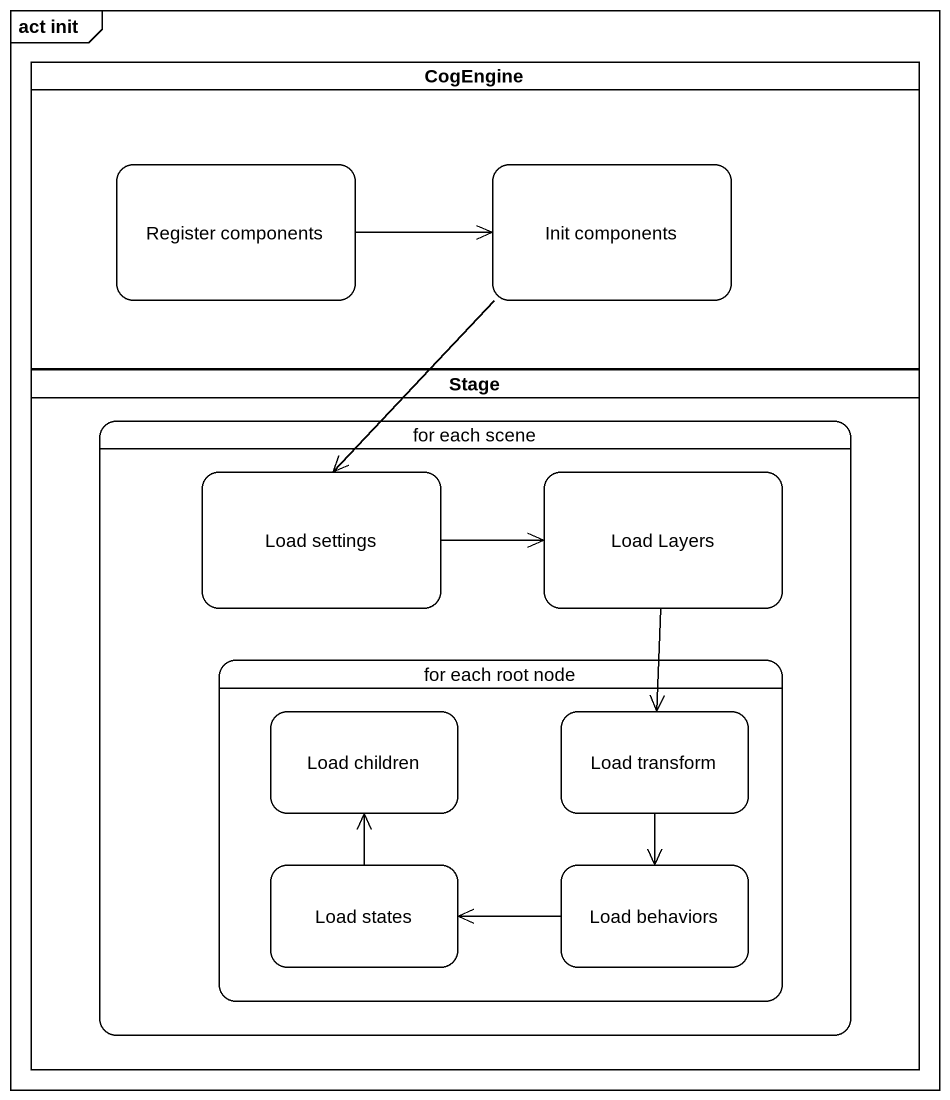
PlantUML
@startuml
mainframe act init
hide empty description
state CogEngine <<partition>> {
  state "Register components" as Register_components
  state "Init components" as Init_components
}
state Stage <<partition>> {
  state "for each scene" as for_each_scene {
    state "Load settings" as Load_settings
    state "Load Layers" as Load_Layers
    state "for each root node" as for_each_root_node {
      state "Load children" as Load_children
      state "Load transform" as Load_transform
      state "Load states" as Load_states
      state "Load behaviors" as Load_behaviors
    }
  }
}
Register_components -right-> Init_components
Init_components --> Load_settings
Load_settings -right-> Load_Layers
Load_Layers --> Load_transform
Load_transform --> Load_behaviors
Load_states -up-> Load_children
Load_behaviors -left-> Load_states
@enduml
